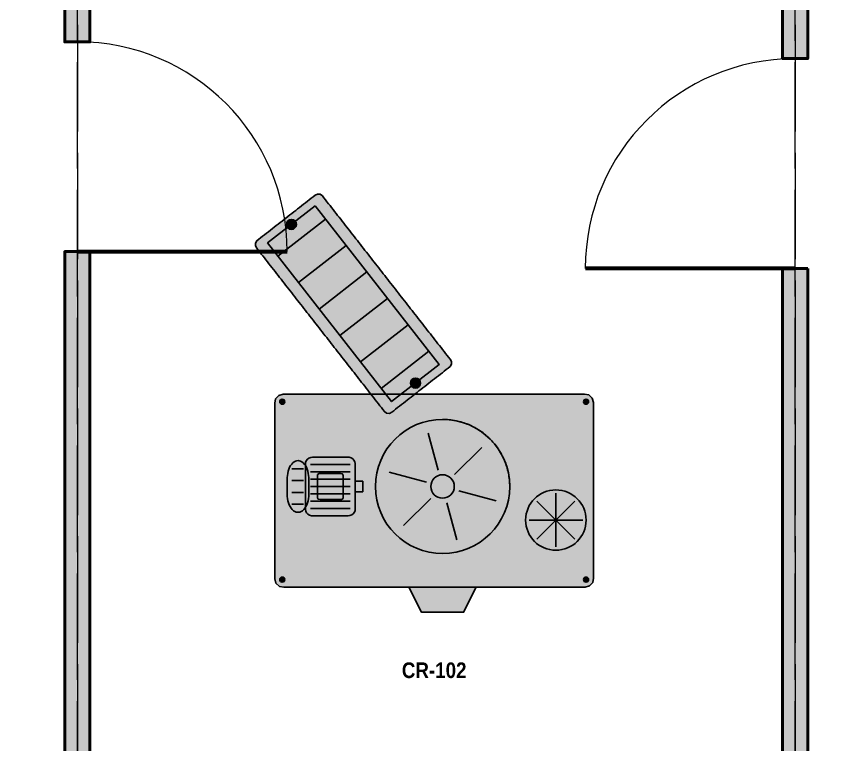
# Model space of a CAD drawing. Header units: metres. Extents: x 0 to 115, y 0 to 64.
# Drawn here: x 32.72 to 42.45, y 42.72 to 51.4 of the extents above; entities that cross this region are included whole.
import ezdxf

# ---------------------------------------------------------------- set-up
doc = ezdxf.new("R2010")
doc.units = ezdxf.units.M
doc.linetypes.add('DASHED', pattern=[1.524, 1.27, -0.254])
doc.layers.add('A-AREA', color=8, linetype='DASHED', lineweight=13, plot=False)
for name, color, linetype, lineweight in [('A-MURO', 7, 'Continuous', 50), ('A-PUERTA', 41, 'Continuous', 25), ('G-ETIQUETA', 4, 'Continuous', 18), ('M-EQUIPO', 7, 'Continuous', 25), ('M-EQUIPO-RELLENO', 8, 'Continuous', 0)]:
    doc.layers.add(name, color=color, linetype=linetype, lineweight=lineweight)
doc.layers.add('A-MURO-RELLENO', color=8, linetype='Continuous', lineweight=0, true_color=0x8d949b)
doc.styles.add('PLANO', font='arial.ttf')
doc.styles.add('PLANO_N', font='arialbd.ttf')

# ---------------------------------------------------------------- blocks, each defined once
blk = doc.blocks.new('EQ_CR-102')
at = {"layer": 'M-EQUIPO-RELLENO', "true_color": 0xb3bcc4}
h = blk.add_hatch(color=7, dxfattribs=at)
h.dxf.hatch_style = 1
h.paths.add_polyline_path([(-1.231, 2.4638), (-1.2129, 2.4406), (-1.1948, 2.4174), (-1.1767, 2.3942), (-1.1585, 2.3711), (-1.1404, 2.3479), (-1.1223, 2.3247), (-1.1042, 2.3015), (-1.0861, 2.2783), (-1.068, 2.2552), (-1.0499, 2.232), (-1.0318, 2.2088), (-1.0137, 2.1856), (-0.9956, 2.1624), (-0.9775, 2.1393), (-0.9593, 2.1161), (-0.9412, 2.0929), (-0.9231, 2.0697), (-0.905, 2.0465), (-0.8869, 2.0234), (-0.8688, 2.0002), (-0.8507, 1.977), (-0.8326, 1.9538), (-0.8145, 1.9307), (-0.7964, 1.9075), (-0.7783, 1.8843), (-0.7601, 1.8611), (-0.742, 1.8379), (-0.7239, 1.8148), (-0.7058, 1.7916), (-0.6877, 1.7684), (-0.6696, 1.7452), (-0.6515, 1.722), (-0.6334, 1.6989), (-0.6153, 1.6757), (-0.5972, 1.6525), (-0.579, 1.6293), (-0.5609, 1.6062), (-0.5428, 1.583), (-0.5247, 1.5598), (-0.5066, 1.5366), (-0.4885, 1.5134), (-0.4704, 1.4903), (-0.4523, 1.4671), (-0.4342, 1.4439), (-0.4161, 1.4207), (-0.398, 1.3975), (-0.3798, 1.3744), (-0.3617, 1.3512), (-0.3436, 1.328), (-0.3255, 1.3048), (-0.3074, 1.2817), (-0.2893, 1.2585), (-0.2712, 1.2353), (-0.2531, 1.2121), (-0.235, 1.1889), (-0.2169, 1.1658), (-0.1988, 1.1426), (-0.1806, 1.1194), (-0.1625, 1.0962), (-0.1444, 1.073), (-0.1263, 1.0499), (-0.1082, 1.0267), (-0.0901, 1.0035), (-0.072, 0.9803), (-0.0539, 0.9571), (-0.0358, 0.934), (-0.0177, 0.9108), (0.0004, 0.8876), (0.0186, 0.8644), (0.0367, 0.8413), (0.0548, 0.8181), (0.0729, 0.7949), (0.091, 0.7717), (0.1091, 0.7485), (0.1272, 0.7254), (0.1453, 0.7022), (0.1634, 0.679), (0.1815, 0.6558), (0.1996, 0.6326), (0.2178, 0.6095), (0.2359, 0.5863), (0.254, 0.5631), (0.2721, 0.5399), (0.2902, 0.5168), (0.3058, 0.4906), (0.3065, 0.457), (0.29, 0.4292), (0.2669, 0.4107), (0.2437, 0.3926), (0.2206, 0.3745), (0.1974, 0.3564), (0.1742, 0.3383), (0.151, 0.3202), (0.1279, 0.3021), (0.1047, 0.284), (0.0815, 0.2659), (0.0583, 0.2478), (0.0351, 0.2297), (0.012, 0.2115), (-0.0112, 0.1934), (-0.0344, 0.1753), (-0.0576, 0.1572), (-0.0808, 0.1391), (-0.1039, 0.121), (-0.1271, 0.1029), (-0.1503, 0.0848), (-0.1735, 0.0667), (-0.1967, 0.0486), (-0.2198, 0.0305), (-0.243, 0.0123), (-0.2662, -0.0058), (-0.2894, -0.0239), (-0.3125, -0.042), (-0.3357, -0.0601), (-0.3589, -0.0782), (-0.3821, -0.0963), (-0.4053, -0.1144), (-0.4332, -0.1281), (-0.4668, -0.1251), (-0.4922, -0.1062), (-0.5103, -0.083), (-0.5284, -0.0598), (-0.5465, -0.0366), (-0.5646, -0.0134), (-0.5827, 0.0097), (-0.6008, 0.0329), (-0.6189, 0.0561), (-0.637, 0.0793), (-0.6551, 0.1024), (-0.6732, 0.1256), (-0.6914, 0.1488), (-0.7095, 0.172), (-0.7276, 0.1952), (-0.7457, 0.2183), (-0.7638, 0.2415), (-0.7819, 0.2647), (-0.8, 0.2879), (-0.8181, 0.3111), (-0.8362, 0.3342), (-0.8543, 0.3574), (-0.8724, 0.3806), (-0.8906, 0.4038), (-0.9087, 0.4269), (-0.9268, 0.4501), (-0.9449, 0.4733), (-0.963, 0.4965), (-0.9811, 0.5197), (-0.9992, 0.5428), (-1.0173, 0.566), (-1.0354, 0.5892), (-1.0535, 0.6124), (-1.0716, 0.6356), (-1.0898, 0.6587), (-1.1079, 0.6819), (-1.126, 0.7051), (-1.1441, 0.7283), (-1.1622, 0.7514), (-1.1803, 0.7746), (-1.1984, 0.7978), (-1.2165, 0.821), (-1.2346, 0.8442), (-1.2527, 0.8673), (-1.2708, 0.8905), (-1.289, 0.9137), (-1.3071, 0.9369), (-1.3252, 0.9601), (-1.3433, 0.9832), (-1.3614, 1.0064), (-1.3795, 1.0296), (-1.3976, 1.0528), (-1.4157, 1.076), (-1.4338, 1.0991), (-1.4519, 1.1223), (-1.47, 1.1455), (-1.4882, 1.1687), (-1.5063, 1.1918), (-1.5244, 1.215), (-1.5425, 1.2382), (-1.5606, 1.2614), (-1.5787, 1.2846), (-1.5968, 1.3077), (-1.6149, 1.3309), (-1.633, 1.3541), (-1.6511, 1.3773), (-1.6692, 1.4005), (-1.6874, 1.4236), (-1.7055, 1.4468), (-1.7236, 1.47), (-1.7417, 1.4932), (-1.7598, 1.5163), (-1.7779, 1.5395), (-1.796, 1.5627), (-1.8141, 1.5859), (-1.8322, 1.6091), (-1.8503, 1.6322), (-1.8685, 1.6554), (-1.8866, 1.6786), (-1.9047, 1.7018), (-1.9228, 1.725), (-1.9409, 1.7481), (-1.959, 1.7713), (-1.9771, 1.7945), (-1.9952, 1.8177), (-2.0133, 1.8408), (-2.0289, 1.867), (-2.0297, 1.9006), (-2.0131, 1.9284), (-1.9901, 1.9469), (-1.9669, 1.965), (-1.9437, 1.9831), (-1.9205, 2.0012), (-1.8973, 2.0193), (-1.8742, 2.0374), (-1.851, 2.0555), (-1.8278, 2.0736), (-1.8046, 2.0917), (-1.7814, 2.1098), (-1.7583, 2.1279), (-1.7351, 2.1461), (-1.7119, 2.1642), (-1.6887, 2.1823), (-1.6656, 2.2004), (-1.6424, 2.2185), (-1.6192, 2.2366), (-1.596, 2.2547), (-1.5728, 2.2728), (-1.5497, 2.2909), (-1.5265, 2.309), (-1.5033, 2.3271), (-1.4801, 2.3453), (-1.4569, 2.3634), (-1.4338, 2.3815), (-1.4106, 2.3996), (-1.3874, 2.4177), (-1.3642, 2.4358), (-1.3411, 2.4539), (-1.3179, 2.472), (-1.2899, 2.4857), (-1.2563, 2.4827)])
at = {"layer": 'M-EQUIPO-RELLENO', "true_color": 0x3d4348}
h = blk.add_hatch(color=7, dxfattribs=at)
h.dxf.hatch_style = 1
h.paths.add_polyline_path([(-1.3167, 2.3461), (0.1609, 0.4548), (-0.4065, 0.0116), (-1.884, 1.9028)])
at = {"layer": 'M-EQUIPO-RELLENO', "true_color": 0xccd3d9}
h = blk.add_hatch(color=7, dxfattribs=at)
h.dxf.hatch_style = 1
edge = h.paths.add_edge_path()
edge.add_arc((-1.6004, 2.1244), 0.06, 0, 360)
h = blk.add_hatch(color=7, dxfattribs=at)
h.dxf.hatch_style = 1
edge = h.paths.add_edge_path()
edge.add_arc((-0.1228, 0.2332), 0.06, 0, 360)
at = {"layer": 'M-EQUIPO-RELLENO', "true_color": 0x7f9c86}
h = blk.add_hatch(color=7, dxfattribs=at)
h.dxf.hatch_style = 1
h.paths.add_polyline_path([(-1.7, 0.1), (-1.6501, 0.1), (-1.6003, 0.1), (-1.5504, 0.1), (-1.5006, 0.1), (-1.4507, 0.1), (-1.4009, 0.1), (-1.351, 0.1), (-1.3011, 0.1), (-1.2513, 0.1), (-1.2014, 0.1), (-1.1516, 0.1), (-1.1017, 0.1), (-1.0519, 0.1), (-1.002, 0.1), (-0.9521, 0.1), (-0.9023, 0.1), (-0.8524, 0.1), (-0.8026, 0.1), (-0.7527, 0.1), (-0.7029, 0.1), (-0.653, 0.1), (-0.6031, 0.1), (-0.5533, 0.1), (-0.5034, 0.1), (-0.4536, 0.1), (-0.4037, 0.1), (-0.3539, 0.1), (-0.304, 0.1), (-0.2541, 0.1), (-0.2043, 0.1), (-0.1544, 0.1), (-0.1046, 0.1), (-0.0547, 0.1), (-0.0049, 0.1), (0.045, 0.1), (0.0949, 0.1), (0.1447, 0.1), (0.1946, 0.1), (0.2444, 0.1), (0.2943, 0.1), (0.3441, 0.1), (0.394, 0.1), (0.4439, 0.1), (0.4937, 0.1), (0.5436, 0.1), (0.5934, 0.1), (0.6433, 0.1), (0.6931, 0.1), (0.743, 0.1), (0.7929, 0.1), (0.8427, 0.1), (0.8926, 0.1), (0.9424, 0.1), (0.9923, 0.1), (1.0421, 0.1), (1.092, 0.1), (1.1419, 0.1), (1.1917, 0.1), (1.2416, 0.1), (1.2914, 0.1), (1.3413, 0.1), (1.3911, 0.1), (1.441, 0.1), (1.4908, 0.1), (1.5407, 0.1), (1.5906, 0.1), (1.6404, 0.1), (1.6903, 0.1), (1.7401, 0.1), (1.79, 0.1), (1.8398, 0.1), (1.8897, 0.1), (1.9412, 0.0911), (1.9843, 0.0537), (2, 0.0022), (2, -0.0477), (2, -0.0976), (2, -0.1474), (2, -0.1973), (2, -0.2471), (2, -0.297), (2, -0.3469), (2, -0.3967), (2, -0.4466), (2, -0.4964), (2, -0.5463), (2, -0.5961), (2, -0.646), (2, -0.6959), (2, -0.7457), (2, -0.7956), (2, -0.8454), (2, -0.8953), (2, -0.9451), (2, -0.995), (2, -1.0449), (2, -1.0947), (2, -1.1446), (2, -1.1944), (2, -1.2443), (2, -1.2941), (2, -1.344), (2, -1.3939), (2, -1.4437), (2, -1.4936), (2, -1.5434), (2, -1.5933), (2, -1.6431), (2, -1.693), (2, -1.7429), (2, -1.7927), (2, -1.8426), (2, -1.8924), (2, -1.9423), (2, -1.9921), (2, -2.042), (2, -2.0919), (1.9901, -2.1434), (1.9516, -2.1857), (1.9, -2.2), (1.8501, -2.2), (1.8003, -2.2), (1.7504, -2.2), (1.7006, -2.2), (1.6507, -2.2), (1.6009, -2.2), (1.551, -2.2), (1.5011, -2.2), (1.4513, -2.2), (1.4014, -2.2), (1.3516, -2.2), (1.3017, -2.2), (1.2519, -2.2), (1.202, -2.2), (1.1521, -2.2), (1.1023, -2.2), (1.0524, -2.2), (1.0026, -2.2), (0.9527, -2.2), (0.9029, -2.2), (0.853, -2.2), (0.8031, -2.2), (0.7533, -2.2), (0.7034, -2.2), (0.6536, -2.2), (0.6037, -2.2), (0.5539, -2.2), (0.504, -2.2), (0.4541, -2.2), (0.4043, -2.2), (0.3544, -2.2), (0.3046, -2.2), (0.2547, -2.2), (0.2049, -2.2), (0.155, -2.2), (0.1051, -2.2), (0.0553, -2.2), (0.0054, -2.2), (-0.0444, -2.2), (-0.0943, -2.2), (-0.1441, -2.2), (-0.194, -2.2), (-0.2439, -2.2), (-0.2937, -2.2), (-0.3436, -2.2), (-0.3934, -2.2), (-0.4433, -2.2), (-0.4931, -2.2), (-0.543, -2.2), (-0.5929, -2.2), (-0.6427, -2.2), (-0.6926, -2.2), (-0.7424, -2.2), (-0.7923, -2.2), (-0.8421, -2.2), (-0.892, -2.2), (-0.9419, -2.2), (-0.9917, -2.2), (-1.0416, -2.2), (-1.0914, -2.2), (-1.1413, -2.2), (-1.1911, -2.2), (-1.241, -2.2), (-1.2908, -2.2), (-1.3407, -2.2), (-1.3906, -2.2), (-1.4404, -2.2), (-1.4903, -2.2), (-1.5401, -2.2), (-1.59, -2.2), (-1.6398, -2.2), (-1.6897, -2.2), (-1.7412, -2.1911), (-1.7843, -2.1537), (-1.8, -2.1022), (-1.8, -2.0523), (-1.8, -2.0024), (-1.8, -1.9526), (-1.8, -1.9027), (-1.8, -1.8529), (-1.8, -1.803), (-1.8, -1.7531), (-1.8, -1.7033), (-1.8, -1.6534), (-1.8, -1.6036), (-1.8, -1.5537), (-1.8, -1.5039), (-1.8, -1.454), (-1.8, -1.4041), (-1.8, -1.3543), (-1.8, -1.3044), (-1.8, -1.2546), (-1.8, -1.2047), (-1.8, -1.1549), (-1.8, -1.105), (-1.8, -1.0551), (-1.8, -1.0053), (-1.8, -0.9554), (-1.8, -0.9056), (-1.8, -0.8557), (-1.8, -0.8059), (-1.8, -0.756), (-1.8, -0.7061), (-1.8, -0.6563), (-1.8, -0.6064), (-1.8, -0.5566), (-1.8, -0.5067), (-1.8, -0.4569), (-1.8, -0.407), (-1.8, -0.3571), (-1.8, -0.3073), (-1.8, -0.2574), (-1.8, -0.2076), (-1.8, -0.1577), (-1.8, -0.1079), (-1.8, -0.058), (-1.8, -0.0081), (-1.7901, 0.0434), (-1.7516, 0.0857)])
at = {"layer": 'M-EQUIPO-RELLENO', "true_color": 0xffffff}
h = blk.add_hatch(color=7, dxfattribs=at)
h.dxf.hatch_style = 1
edge = h.paths.add_edge_path()
edge.add_arc((-1.71, 0.01), 0.03, 0, 360)
at = {"layer": 'M-EQUIPO-RELLENO', "true_color": 0x4b5563}
h = blk.add_hatch(color=7, dxfattribs=at)
h.dxf.hatch_style = 1
edge = h.paths.add_edge_path()
edge.add_arc((-1.71, 0.01), 0.0135, 0, 360)
at = {"layer": 'M-EQUIPO-RELLENO', "true_color": 0xffffff}
h = blk.add_hatch(color=7, dxfattribs=at)
h.dxf.hatch_style = 1
edge = h.paths.add_edge_path()
edge.add_arc((1.91, 0.01), 0.03, 0, 360)
at = {"layer": 'M-EQUIPO-RELLENO', "true_color": 0x4b5563}
h = blk.add_hatch(color=7, dxfattribs=at)
h.dxf.hatch_style = 1
edge = h.paths.add_edge_path()
edge.add_arc((1.91, 0.01), 0.0135, 0, 360)
at = {"layer": 'M-EQUIPO-RELLENO', "true_color": 0xe7ebef}
h = blk.add_hatch(color=7, dxfattribs=at)
h.dxf.hatch_style = 1
edge = h.paths.add_edge_path()
edge.add_arc((0.2, -1), 0.8, 0, 360)
at = {"layer": 'M-EQUIPO-RELLENO', "true_color": 0x7d9bb6}
h = blk.add_hatch(color=7, dxfattribs=at)
h.dxf.hatch_style = 1
h.paths.add_polyline_path([(-1.35, -0.65), (-1.3301, -0.65), (-1.3101, -0.65), (-1.2902, -0.65), (-1.2703, -0.65), (-1.2504, -0.65), (-1.2304, -0.65), (-1.2105, -0.65), (-1.1906, -0.65), (-1.1707, -0.65), (-1.1507, -0.65), (-1.1308, -0.65), (-1.1109, -0.65), (-1.091, -0.65), (-1.071, -0.65), (-1.0511, -0.65), (-1.0312, -0.65), (-1.0113, -0.65), (-0.9913, -0.65), (-0.9714, -0.65), (-0.9515, -0.65), (-0.9315, -0.65), (-0.9113, -0.651), (-0.8904, -0.657), (-0.8708, -0.669), (-0.855, -0.686), (-0.8447, -0.7062), (-0.8403, -0.7271), (-0.84, -0.7471), (-0.84, -0.7671), (-0.84, -0.787), (-0.84, -0.8069), (-0.84, -0.8269), (-0.84, -0.8468), (-0.84, -0.8667), (-0.84, -0.8866), (-0.84, -0.9066), (-0.84, -0.9265), (-0.84, -0.9464), (-0.84, -0.9663), (-0.84, -0.9863), (-0.84, -1.0062), (-0.84, -1.0261), (-0.84, -1.046), (-0.84, -1.066), (-0.84, -1.0859), (-0.84, -1.1058), (-0.84, -1.1257), (-0.84, -1.1457), (-0.84, -1.1656), (-0.84, -1.1855), (-0.84, -1.2055), (-0.84, -1.2254), (-0.84, -1.2453), (-0.84, -1.2652), (-0.8424, -1.2858), (-0.8504, -1.3066), (-0.8643, -1.3251), (-0.8827, -1.3391), (-0.9034, -1.3474), (-0.924, -1.35), (-0.9439, -1.35), (-0.9639, -1.35), (-0.9838, -1.35), (-1.0037, -1.35), (-1.0236, -1.35), (-1.0436, -1.35), (-1.0635, -1.35), (-1.0834, -1.35), (-1.1033, -1.35), (-1.1233, -1.35), (-1.1432, -1.35), (-1.1631, -1.35), (-1.183, -1.35), (-1.203, -1.35), (-1.2229, -1.35), (-1.2428, -1.35), (-1.2627, -1.35), (-1.2827, -1.35), (-1.3026, -1.35), (-1.3225, -1.35), (-1.3425, -1.35), (-1.3627, -1.349), (-1.3836, -1.343), (-1.4032, -1.331), (-1.419, -1.314), (-1.4293, -1.2938), (-1.4337, -1.2729), (-1.434, -1.2529), (-1.434, -1.2329), (-1.434, -1.213), (-1.434, -1.1931), (-1.434, -1.1731), (-1.434, -1.1532), (-1.434, -1.1333), (-1.434, -1.1134), (-1.434, -1.0934), (-1.434, -1.0735), (-1.434, -1.0536), (-1.434, -1.0337), (-1.434, -1.0137), (-1.434, -0.9938), (-1.434, -0.9739), (-1.434, -0.954), (-1.434, -0.934), (-1.434, -0.9141), (-1.434, -0.8942), (-1.434, -0.8743), (-1.434, -0.8543), (-1.434, -0.8344), (-1.434, -0.8145), (-1.434, -0.7945), (-1.434, -0.7746), (-1.434, -0.7547), (-1.434, -0.7348), (-1.4316, -0.7142), (-1.4236, -0.6934), (-1.4097, -0.6749), (-1.3913, -0.6609), (-1.3706, -0.6526)])
at = {"layer": 'M-EQUIPO-RELLENO', "true_color": 0x46617b}
h = blk.add_hatch(color=7, dxfattribs=at)
h.dxf.hatch_style = 1
h.paths.add_polyline_path([(-1.522, -0.692), (-1.507, -0.6934), (-1.4916, -0.698), (-1.4762, -0.7059), (-1.4611, -0.7173), (-1.4467, -0.7322), (-1.4335, -0.7502), (-1.422, -0.771), (-1.4122, -0.7939), (-1.4046, -0.8184), (-1.399, -0.8437), (-1.3956, -0.869), (-1.3941, -0.8939), (-1.394, -0.9153), (-1.394, -0.9352), (-1.394, -0.9551), (-1.394, -0.9751), (-1.394, -0.995), (-1.394, -1.015), (-1.394, -1.0349), (-1.394, -1.0548), (-1.394, -1.0748), (-1.394, -1.0947), (-1.3946, -1.1185), (-1.3971, -1.1436), (-1.4015, -1.169), (-1.4081, -1.194), (-1.4169, -1.2178), (-1.4275, -1.2397), (-1.44, -1.2592), (-1.4538, -1.2757), (-1.4685, -1.2888), (-1.4839, -1.2985), (-1.4994, -1.3047), (-1.5146, -1.3076), (-1.5294, -1.3076), (-1.5446, -1.3047), (-1.5601, -1.2985), (-1.5755, -1.2888), (-1.5902, -1.2757), (-1.604, -1.2592), (-1.6165, -1.2397), (-1.6271, -1.2178), (-1.6359, -1.194), (-1.6425, -1.169), (-1.6469, -1.1436), (-1.6494, -1.1185), (-1.65, -1.0947), (-1.65, -1.0748), (-1.65, -1.0548), (-1.65, -1.0349), (-1.65, -1.015), (-1.65, -0.995), (-1.65, -0.9751), (-1.65, -0.9551), (-1.65, -0.9352), (-1.65, -0.9153), (-1.6499, -0.8939), (-1.6484, -0.869), (-1.645, -0.8437), (-1.6394, -0.8184), (-1.6318, -0.7939), (-1.622, -0.771), (-1.6105, -0.7502), (-1.5973, -0.7322), (-1.5829, -0.7173), (-1.5678, -0.7059), (-1.5524, -0.698), (-1.537, -0.6934)])
at = {"layer": 'M-EQUIPO-RELLENO', "true_color": 0x5b7894}
h = blk.add_hatch(color=7, dxfattribs=at)
h.dxf.hatch_style = 1
h.paths.add_polyline_path([(-1.271, -0.846), (-1.2512, -0.846), (-1.2315, -0.846), (-1.2117, -0.846), (-1.192, -0.846), (-1.1722, -0.846), (-1.1525, -0.846), (-1.1327, -0.846), (-1.113, -0.846), (-1.0932, -0.846), (-1.0735, -0.846), (-1.0537, -0.846), (-1.034, -0.846), (-1.0142, -0.846), (-0.9941, -0.8481), (-0.983, -0.866), (-0.983, -0.8858), (-0.983, -0.9055), (-0.983, -0.9253), (-0.983, -0.945), (-0.983, -0.9648), (-0.983, -0.9845), (-0.983, -1.0043), (-0.983, -1.024), (-0.983, -1.0438), (-0.983, -1.0635), (-0.983, -1.0833), (-0.983, -1.103), (-0.983, -1.1228), (-0.9851, -1.1429), (-1.003, -1.154), (-1.0228, -1.154), (-1.0425, -1.154), (-1.0623, -1.154), (-1.082, -1.154), (-1.1018, -1.154), (-1.1215, -1.154), (-1.1413, -1.154), (-1.161, -1.154), (-1.1808, -1.154), (-1.2005, -1.154), (-1.2203, -1.154), (-1.24, -1.154), (-1.2598, -1.154), (-1.2799, -1.1519), (-1.291, -1.134), (-1.291, -1.1142), (-1.291, -1.0945), (-1.291, -1.0747), (-1.291, -1.055), (-1.291, -1.0352), (-1.291, -1.0155), (-1.291, -0.9957), (-1.291, -0.976), (-1.291, -0.9562), (-1.291, -0.9365), (-1.291, -0.9167), (-1.291, -0.897), (-1.291, -0.8772), (-1.2889, -0.8571)])
at = {"layer": 'M-EQUIPO-RELLENO', "true_color": 0x5d6873}
h = blk.add_hatch(color=7, dxfattribs=at)
h.dxf.hatch_style = 1
edge = h.paths.add_edge_path()
edge.add_arc((0.2, -1), 0.14, 0, 360)
at = {"layer": 'M-EQUIPO-RELLENO', "true_color": 0xb8c0c8}
h = blk.add_hatch(color=7, dxfattribs=at)
h.dxf.hatch_style = 1
h.paths.add_polyline_path([(-0.84, -0.937), (-0.75, -0.937), (-0.75, -1.063), (-0.84, -1.063)])
at = {"layer": 'M-EQUIPO-RELLENO', "true_color": 0xd6dce1}
h = blk.add_hatch(color=7, dxfattribs=at)
h.dxf.hatch_style = 1
edge = h.paths.add_edge_path()
edge.add_arc((1.55, -1.4), 0.36, 0, 360)
at = {"layer": 'M-EQUIPO-RELLENO', "true_color": 0xffffff}
h = blk.add_hatch(color=7, dxfattribs=at)
h.dxf.hatch_style = 1
edge = h.paths.add_edge_path()
edge.add_arc((-1.71, -2.11), 0.03, 0, 360)
at = {"layer": 'M-EQUIPO-RELLENO', "true_color": 0x4b5563}
h = blk.add_hatch(color=7, dxfattribs=at)
h.dxf.hatch_style = 1
edge = h.paths.add_edge_path()
edge.add_arc((-1.71, -2.11), 0.0135, 0, 360)
at = {"layer": 'M-EQUIPO-RELLENO', "true_color": 0xffffff}
h = blk.add_hatch(color=7, dxfattribs=at)
h.dxf.hatch_style = 1
edge = h.paths.add_edge_path()
edge.add_arc((1.91, -2.11), 0.03, 0, 360)
at = {"layer": 'M-EQUIPO-RELLENO', "true_color": 0x4b5563}
h = blk.add_hatch(color=7, dxfattribs=at)
h.dxf.hatch_style = 1
edge = h.paths.add_edge_path()
edge.add_arc((1.91, -2.11), 0.0135, 0, 360)
at = {"layer": 'M-EQUIPO-RELLENO', "true_color": 0xc8cfd5}
h = blk.add_hatch(color=7, dxfattribs=at)
h.dxf.hatch_style = 1
h.paths.add_polyline_path([(-0.2, -2.2), (0.6, -2.2), (0.45, -2.5), (-0.05, -2.5)])
at = {"layer": 'M-EQUIPO'}
for points in [[(-1.231, 2.4638), (-1.2129, 2.4406), (-1.1948, 2.4174), (-1.1767, 2.3942), (-1.1585, 2.3711), (-1.1404, 2.3479), (-1.1223, 2.3247), (-1.1042, 2.3015), (-1.0861, 2.2783), (-1.068, 2.2552), (-1.0499, 2.232), (-1.0318, 2.2088), (-1.0137, 2.1856), (-0.9956, 2.1624), (-0.9775, 2.1393), (-0.9593, 2.1161), (-0.9412, 2.0929), (-0.9231, 2.0697), (-0.905, 2.0465), (-0.8869, 2.0234), (-0.8688, 2.0002), (-0.8507, 1.977), (-0.8326, 1.9538), (-0.8145, 1.9307), (-0.7964, 1.9075), (-0.7783, 1.8843), (-0.7601, 1.8611), (-0.742, 1.8379), (-0.7239, 1.8148), (-0.7058, 1.7916), (-0.6877, 1.7684), (-0.6696, 1.7452), (-0.6515, 1.722), (-0.6334, 1.6989), (-0.6153, 1.6757), (-0.5972, 1.6525), (-0.579, 1.6293), (-0.5609, 1.6062), (-0.5428, 1.583), (-0.5247, 1.5598), (-0.5066, 1.5366), (-0.4885, 1.5134), (-0.4704, 1.4903), (-0.4523, 1.4671), (-0.4342, 1.4439), (-0.4161, 1.4207), (-0.398, 1.3975), (-0.3798, 1.3744), (-0.3617, 1.3512), (-0.3436, 1.328), (-0.3255, 1.3048), (-0.3074, 1.2817), (-0.2893, 1.2585), (-0.2712, 1.2353), (-0.2531, 1.2121), (-0.235, 1.1889), (-0.2169, 1.1658), (-0.1988, 1.1426), (-0.1806, 1.1194), (-0.1625, 1.0962), (-0.1444, 1.073), (-0.1263, 1.0499), (-0.1082, 1.0267), (-0.0901, 1.0035), (-0.072, 0.9803), (-0.0539, 0.9571), (-0.0358, 0.934), (-0.0177, 0.9108), (0.0004, 0.8876), (0.0186, 0.8644), (0.0367, 0.8413), (0.0548, 0.8181), (0.0729, 0.7949), (0.091, 0.7717), (0.1091, 0.7485), (0.1272, 0.7254), (0.1453, 0.7022), (0.1634, 0.679), (0.1815, 0.6558), (0.1996, 0.6326), (0.2178, 0.6095), (0.2359, 0.5863), (0.254, 0.5631), (0.2721, 0.5399), (0.2902, 0.5168), (0.3058, 0.4906), (0.3065, 0.457), (0.29, 0.4292), (0.2669, 0.4107), (0.2437, 0.3926), (0.2206, 0.3745), (0.1974, 0.3564), (0.1742, 0.3383), (0.151, 0.3202), (0.1279, 0.3021), (0.1047, 0.284), (0.0815, 0.2659), (0.0583, 0.2478), (0.0351, 0.2297), (0.012, 0.2115), (-0.0112, 0.1934), (-0.0344, 0.1753), (-0.0576, 0.1572), (-0.0808, 0.1391), (-0.1039, 0.121), (-0.1271, 0.1029), (-0.1503, 0.0848), (-0.1735, 0.0667), (-0.1967, 0.0486), (-0.2198, 0.0305), (-0.243, 0.0123), (-0.2662, -0.0058), (-0.2894, -0.0239), (-0.3125, -0.042), (-0.3357, -0.0601), (-0.3589, -0.0782), (-0.3821, -0.0963), (-0.4053, -0.1144), (-0.4332, -0.1281), (-0.4668, -0.1251), (-0.4922, -0.1062), (-0.5103, -0.083), (-0.5284, -0.0598), (-0.5465, -0.0366), (-0.5646, -0.0134), (-0.5827, 0.0097), (-0.6008, 0.0329), (-0.6189, 0.0561), (-0.637, 0.0793), (-0.6551, 0.1024), (-0.6732, 0.1256), (-0.6914, 0.1488), (-0.7095, 0.172), (-0.7276, 0.1952), (-0.7457, 0.2183), (-0.7638, 0.2415), (-0.7819, 0.2647), (-0.8, 0.2879), (-0.8181, 0.3111), (-0.8362, 0.3342), (-0.8543, 0.3574), (-0.8724, 0.3806), (-0.8906, 0.4038), (-0.9087, 0.4269), (-0.9268, 0.4501), (-0.9449, 0.4733), (-0.963, 0.4965), (-0.9811, 0.5197), (-0.9992, 0.5428), (-1.0173, 0.566), (-1.0354, 0.5892), (-1.0535, 0.6124), (-1.0716, 0.6356), (-1.0898, 0.6587), (-1.1079, 0.6819), (-1.126, 0.7051), (-1.1441, 0.7283), (-1.1622, 0.7514), (-1.1803, 0.7746), (-1.1984, 0.7978), (-1.2165, 0.821), (-1.2346, 0.8442), (-1.2527, 0.8673), (-1.2708, 0.8905), (-1.289, 0.9137), (-1.3071, 0.9369), (-1.3252, 0.9601), (-1.3433, 0.9832), (-1.3614, 1.0064), (-1.3795, 1.0296), (-1.3976, 1.0528), (-1.4157, 1.076), (-1.4338, 1.0991), (-1.4519, 1.1223), (-1.47, 1.1455), (-1.4882, 1.1687), (-1.5063, 1.1918), (-1.5244, 1.215), (-1.5425, 1.2382), (-1.5606, 1.2614), (-1.5787, 1.2846), (-1.5968, 1.3077), (-1.6149, 1.3309), (-1.633, 1.3541), (-1.6511, 1.3773), (-1.6692, 1.4005), (-1.6874, 1.4236), (-1.7055, 1.4468), (-1.7236, 1.47), (-1.7417, 1.4932), (-1.7598, 1.5163), (-1.7779, 1.5395), (-1.796, 1.5627), (-1.8141, 1.5859), (-1.8322, 1.6091), (-1.8503, 1.6322), (-1.8685, 1.6554), (-1.8866, 1.6786), (-1.9047, 1.7018), (-1.9228, 1.725), (-1.9409, 1.7481), (-1.959, 1.7713), (-1.9771, 1.7945), (-1.9952, 1.8177), (-2.0133, 1.8408), (-2.0289, 1.867), (-2.0297, 1.9006), (-2.0131, 1.9284), (-1.9901, 1.9469), (-1.9669, 1.965), (-1.9437, 1.9831), (-1.9205, 2.0012), (-1.8973, 2.0193), (-1.8742, 2.0374), (-1.851, 2.0555), (-1.8278, 2.0736), (-1.8046, 2.0917), (-1.7814, 2.1098), (-1.7583, 2.1279), (-1.7351, 2.1461), (-1.7119, 2.1642), (-1.6887, 2.1823), (-1.6656, 2.2004), (-1.6424, 2.2185), (-1.6192, 2.2366), (-1.596, 2.2547), (-1.5728, 2.2728), (-1.5497, 2.2909), (-1.5265, 2.309), (-1.5033, 2.3271), (-1.4801, 2.3453), (-1.4569, 2.3634), (-1.4338, 2.3815), (-1.4106, 2.3996), (-1.3874, 2.4177), (-1.3642, 2.4358), (-1.3411, 2.4539), (-1.3179, 2.472), (-1.2899, 2.4857), (-1.2563, 2.4827)], [(-1.3167, 2.3461), (0.1609, 0.4548), (-0.4065, 0.0116), (-1.884, 1.9028)], [(-1.7, 0.1), (-1.6501, 0.1), (-1.6003, 0.1), (-1.5504, 0.1), (-1.5006, 0.1), (-1.4507, 0.1), (-1.4009, 0.1), (-1.351, 0.1), (-1.3011, 0.1), (-1.2513, 0.1), (-1.2014, 0.1), (-1.1516, 0.1), (-1.1017, 0.1), (-1.0519, 0.1), (-1.002, 0.1), (-0.9521, 0.1), (-0.9023, 0.1), (-0.8524, 0.1), (-0.8026, 0.1), (-0.7527, 0.1), (-0.7029, 0.1), (-0.653, 0.1), (-0.6031, 0.1), (-0.5533, 0.1), (-0.5034, 0.1), (-0.4536, 0.1), (-0.4037, 0.1), (-0.3539, 0.1), (-0.304, 0.1), (-0.2541, 0.1), (-0.2043, 0.1), (-0.1544, 0.1), (-0.1046, 0.1), (-0.0547, 0.1), (-0.0049, 0.1), (0.045, 0.1), (0.0949, 0.1), (0.1447, 0.1), (0.1946, 0.1), (0.2444, 0.1), (0.2943, 0.1), (0.3441, 0.1), (0.394, 0.1), (0.4439, 0.1), (0.4937, 0.1), (0.5436, 0.1), (0.5934, 0.1), (0.6433, 0.1), (0.6931, 0.1), (0.743, 0.1), (0.7929, 0.1), (0.8427, 0.1), (0.8926, 0.1), (0.9424, 0.1), (0.9923, 0.1), (1.0421, 0.1), (1.092, 0.1), (1.1419, 0.1), (1.1917, 0.1), (1.2416, 0.1), (1.2914, 0.1), (1.3413, 0.1), (1.3911, 0.1), (1.441, 0.1), (1.4908, 0.1), (1.5407, 0.1), (1.5906, 0.1), (1.6404, 0.1), (1.6903, 0.1), (1.7401, 0.1), (1.79, 0.1), (1.8398, 0.1), (1.8897, 0.1), (1.9412, 0.0911), (1.9843, 0.0537), (2, 0.0022), (2, -0.0477), (2, -0.0976), (2, -0.1474), (2, -0.1973), (2, -0.2471), (2, -0.297), (2, -0.3469), (2, -0.3967), (2, -0.4466), (2, -0.4964), (2, -0.5463), (2, -0.5961), (2, -0.646), (2, -0.6959), (2, -0.7457), (2, -0.7956), (2, -0.8454), (2, -0.8953), (2, -0.9451), (2, -0.995), (2, -1.0449), (2, -1.0947), (2, -1.1446), (2, -1.1944), (2, -1.2443), (2, -1.2941), (2, -1.344), (2, -1.3939), (2, -1.4437), (2, -1.4936), (2, -1.5434), (2, -1.5933), (2, -1.6431), (2, -1.693), (2, -1.7429), (2, -1.7927), (2, -1.8426), (2, -1.8924), (2, -1.9423), (2, -1.9921), (2, -2.042), (2, -2.0919), (1.9901, -2.1434), (1.9516, -2.1857), (1.9, -2.2), (1.8501, -2.2), (1.8003, -2.2), (1.7504, -2.2), (1.7006, -2.2), (1.6507, -2.2), (1.6009, -2.2), (1.551, -2.2), (1.5011, -2.2), (1.4513, -2.2), (1.4014, -2.2), (1.3516, -2.2), (1.3017, -2.2), (1.2519, -2.2), (1.202, -2.2), (1.1521, -2.2), (1.1023, -2.2), (1.0524, -2.2), (1.0026, -2.2), (0.9527, -2.2), (0.9029, -2.2), (0.853, -2.2), (0.8031, -2.2), (0.7533, -2.2), (0.7034, -2.2), (0.6536, -2.2), (0.6037, -2.2), (0.5539, -2.2), (0.504, -2.2), (0.4541, -2.2), (0.4043, -2.2), (0.3544, -2.2), (0.3046, -2.2), (0.2547, -2.2), (0.2049, -2.2), (0.155, -2.2), (0.1051, -2.2), (0.0553, -2.2), (0.0054, -2.2), (-0.0444, -2.2), (-0.0943, -2.2), (-0.1441, -2.2), (-0.194, -2.2), (-0.2439, -2.2), (-0.2937, -2.2), (-0.3436, -2.2), (-0.3934, -2.2), (-0.4433, -2.2), (-0.4931, -2.2), (-0.543, -2.2), (-0.5929, -2.2), (-0.6427, -2.2), (-0.6926, -2.2), (-0.7424, -2.2), (-0.7923, -2.2), (-0.8421, -2.2), (-0.892, -2.2), (-0.9419, -2.2), (-0.9917, -2.2), (-1.0416, -2.2), (-1.0914, -2.2), (-1.1413, -2.2), (-1.1911, -2.2), (-1.241, -2.2), (-1.2908, -2.2), (-1.3407, -2.2), (-1.3906, -2.2), (-1.4404, -2.2), (-1.4903, -2.2), (-1.5401, -2.2), (-1.59, -2.2), (-1.6398, -2.2), (-1.6897, -2.2), (-1.7412, -2.1911), (-1.7843, -2.1537), (-1.8, -2.1022), (-1.8, -2.0523), (-1.8, -2.0024), (-1.8, -1.9526), (-1.8, -1.9027), (-1.8, -1.8529), (-1.8, -1.803), (-1.8, -1.7531), (-1.8, -1.7033), (-1.8, -1.6534), (-1.8, -1.6036), (-1.8, -1.5537), (-1.8, -1.5039), (-1.8, -1.454), (-1.8, -1.4041), (-1.8, -1.3543), (-1.8, -1.3044), (-1.8, -1.2546), (-1.8, -1.2047), (-1.8, -1.1549), (-1.8, -1.105), (-1.8, -1.0551), (-1.8, -1.0053), (-1.8, -0.9554), (-1.8, -0.9056), (-1.8, -0.8557), (-1.8, -0.8059), (-1.8, -0.756), (-1.8, -0.7061), (-1.8, -0.6563), (-1.8, -0.6064), (-1.8, -0.5566), (-1.8, -0.5067), (-1.8, -0.4569), (-1.8, -0.407), (-1.8, -0.3571), (-1.8, -0.3073), (-1.8, -0.2574), (-1.8, -0.2076), (-1.8, -0.1577), (-1.8, -0.1079), (-1.8, -0.058), (-1.8, -0.0081), (-1.7901, 0.0434), (-1.7516, 0.0857)], [(-1.35, -0.65), (-1.3301, -0.65), (-1.3101, -0.65), (-1.2902, -0.65), (-1.2703, -0.65), (-1.2504, -0.65), (-1.2304, -0.65), (-1.2105, -0.65), (-1.1906, -0.65), (-1.1707, -0.65), (-1.1507, -0.65), (-1.1308, -0.65), (-1.1109, -0.65), (-1.091, -0.65), (-1.071, -0.65), (-1.0511, -0.65), (-1.0312, -0.65), (-1.0113, -0.65), (-0.9913, -0.65), (-0.9714, -0.65), (-0.9515, -0.65), (-0.9315, -0.65), (-0.9113, -0.651), (-0.8904, -0.657), (-0.8708, -0.669), (-0.855, -0.686), (-0.8447, -0.7062), (-0.8403, -0.7271), (-0.84, -0.7471), (-0.84, -0.7671), (-0.84, -0.787), (-0.84, -0.8069), (-0.84, -0.8269), (-0.84, -0.8468), (-0.84, -0.8667), (-0.84, -0.8866), (-0.84, -0.9066), (-0.84, -0.9265), (-0.84, -0.9464), (-0.84, -0.9663), (-0.84, -0.9863), (-0.84, -1.0062), (-0.84, -1.0261), (-0.84, -1.046), (-0.84, -1.066), (-0.84, -1.0859), (-0.84, -1.1058), (-0.84, -1.1257), (-0.84, -1.1457), (-0.84, -1.1656), (-0.84, -1.1855), (-0.84, -1.2055), (-0.84, -1.2254), (-0.84, -1.2453), (-0.84, -1.2652), (-0.8424, -1.2858), (-0.8504, -1.3066), (-0.8643, -1.3251), (-0.8827, -1.3391), (-0.9034, -1.3474), (-0.924, -1.35), (-0.9439, -1.35), (-0.9639, -1.35), (-0.9838, -1.35), (-1.0037, -1.35), (-1.0236, -1.35), (-1.0436, -1.35), (-1.0635, -1.35), (-1.0834, -1.35), (-1.1033, -1.35), (-1.1233, -1.35), (-1.1432, -1.35), (-1.1631, -1.35), (-1.183, -1.35), (-1.203, -1.35), (-1.2229, -1.35), (-1.2428, -1.35), (-1.2627, -1.35), (-1.2827, -1.35), (-1.3026, -1.35), (-1.3225, -1.35), (-1.3425, -1.35), (-1.3627, -1.349), (-1.3836, -1.343), (-1.4032, -1.331), (-1.419, -1.314), (-1.4293, -1.2938), (-1.4337, -1.2729), (-1.434, -1.2529), (-1.434, -1.2329), (-1.434, -1.213), (-1.434, -1.1931), (-1.434, -1.1731), (-1.434, -1.1532), (-1.434, -1.1333), (-1.434, -1.1134), (-1.434, -1.0934), (-1.434, -1.0735), (-1.434, -1.0536), (-1.434, -1.0337), (-1.434, -1.0137), (-1.434, -0.9938), (-1.434, -0.9739), (-1.434, -0.954), (-1.434, -0.934), (-1.434, -0.9141), (-1.434, -0.8942), (-1.434, -0.8743), (-1.434, -0.8543), (-1.434, -0.8344), (-1.434, -0.8145), (-1.434, -0.7945), (-1.434, -0.7746), (-1.434, -0.7547), (-1.434, -0.7348), (-1.4316, -0.7142), (-1.4236, -0.6934), (-1.4097, -0.6749), (-1.3913, -0.6609), (-1.3706, -0.6526)], [(-1.522, -0.692), (-1.507, -0.6934), (-1.4916, -0.698), (-1.4762, -0.7059), (-1.4611, -0.7173), (-1.4467, -0.7322), (-1.4335, -0.7502), (-1.422, -0.771), (-1.4122, -0.7939), (-1.4046, -0.8184), (-1.399, -0.8437), (-1.3956, -0.869), (-1.3941, -0.8939), (-1.394, -0.9153), (-1.394, -0.9352), (-1.394, -0.9551), (-1.394, -0.9751), (-1.394, -0.995), (-1.394, -1.015), (-1.394, -1.0349), (-1.394, -1.0548), (-1.394, -1.0748), (-1.394, -1.0947), (-1.3946, -1.1185), (-1.3971, -1.1436), (-1.4015, -1.169), (-1.4081, -1.194), (-1.4169, -1.2178), (-1.4275, -1.2397), (-1.44, -1.2592), (-1.4538, -1.2757), (-1.4685, -1.2888), (-1.4839, -1.2985), (-1.4994, -1.3047), (-1.5146, -1.3076), (-1.5294, -1.3076), (-1.5446, -1.3047), (-1.5601, -1.2985), (-1.5755, -1.2888), (-1.5902, -1.2757), (-1.604, -1.2592), (-1.6165, -1.2397), (-1.6271, -1.2178), (-1.6359, -1.194), (-1.6425, -1.169), (-1.6469, -1.1436), (-1.6494, -1.1185), (-1.65, -1.0947), (-1.65, -1.0748), (-1.65, -1.0548), (-1.65, -1.0349), (-1.65, -1.015), (-1.65, -0.995), (-1.65, -0.9751), (-1.65, -0.9551), (-1.65, -0.9352), (-1.65, -0.9153), (-1.6499, -0.8939), (-1.6484, -0.869), (-1.645, -0.8437), (-1.6394, -0.8184), (-1.6318, -0.7939), (-1.622, -0.771), (-1.6105, -0.7502), (-1.5973, -0.7322), (-1.5829, -0.7173), (-1.5678, -0.7059), (-1.5524, -0.698), (-1.537, -0.6934)], [(-1.271, -0.846), (-1.2512, -0.846), (-1.2315, -0.846), (-1.2117, -0.846), (-1.192, -0.846), (-1.1722, -0.846), (-1.1525, -0.846), (-1.1327, -0.846), (-1.113, -0.846), (-1.0932, -0.846), (-1.0735, -0.846), (-1.0537, -0.846), (-1.034, -0.846), (-1.0142, -0.846), (-0.9941, -0.8481), (-0.983, -0.866), (-0.983, -0.8858), (-0.983, -0.9055), (-0.983, -0.9253), (-0.983, -0.945), (-0.983, -0.9648), (-0.983, -0.9845), (-0.983, -1.0043), (-0.983, -1.024), (-0.983, -1.0438), (-0.983, -1.0635), (-0.983, -1.0833), (-0.983, -1.103), (-0.983, -1.1228), (-0.9851, -1.1429), (-1.003, -1.154), (-1.0228, -1.154), (-1.0425, -1.154), (-1.0623, -1.154), (-1.082, -1.154), (-1.1018, -1.154), (-1.1215, -1.154), (-1.1413, -1.154), (-1.161, -1.154), (-1.1808, -1.154), (-1.2005, -1.154), (-1.2203, -1.154), (-1.24, -1.154), (-1.2598, -1.154), (-1.2799, -1.1519), (-1.291, -1.134), (-1.291, -1.1142), (-1.291, -1.0945), (-1.291, -1.0747), (-1.291, -1.055), (-1.291, -1.0352), (-1.291, -1.0155), (-1.291, -0.9957), (-1.291, -0.976), (-1.291, -0.9562), (-1.291, -0.9365), (-1.291, -0.9167), (-1.291, -0.897), (-1.291, -0.8772), (-1.2889, -0.8571)], [(-0.84, -0.937), (-0.75, -0.937), (-0.75, -1.063), (-0.84, -1.063)], [(-0.2, -2.2), (0.6, -2.2), (0.45, -2.5), (-0.05, -2.5)]]:
    blk.add_lwpolyline(points, close=True, dxfattribs=at)
at = {"layer": 'M-EQUIPO', "true_color": 0x9aa3ab}
for points in [[(-1.1935, 2.1884), (-1.7609, 1.7452)], [(-0.9473, 1.8732), (-1.5146, 1.43)], [(-0.701, 1.558), (-1.2684, 1.1148)], [(-0.4547, 1.2428), (-1.0221, 0.7996)], [(-0.2085, 0.9276), (-0.7759, 0.4844)], [(0.0378, 0.6124), (-0.5296, 0.1692)]]:
    blk.add_lwpolyline(points, dxfattribs=at)
at = {"layer": 'M-EQUIPO', "true_color": 0xd9a514}
blk.add_lwpolyline([(0.2, -0.2), (0.2199, -0.2002), (0.2399, -0.201), (0.2598, -0.2022), (0.2797, -0.2039), (0.2995, -0.2061), (0.3193, -0.2088), (0.339, -0.212), (0.3586, -0.2157), (0.3781, -0.2199), (0.3975, -0.2246), (0.4167, -0.2297), (0.4359, -0.2353), (0.4549, -0.2415), (0.4737, -0.248), (0.4923, -0.2551), (0.5108, -0.2626), (0.5291, -0.2706), (0.5472, -0.2791), (0.565, -0.2879), (0.5827, -0.2973), (0.6001, -0.3071), (0.6172, -0.3173), (0.6341, -0.3279), (0.6507, -0.3389), (0.667, -0.3504), (0.6831, -0.3623), (0.6988, -0.3745), (0.7142, -0.3871), (0.7293, -0.4002), (0.7441, -0.4136), (0.7586, -0.4273), (0.7727, -0.4414), (0.7864, -0.4559), (0.7998, -0.4707), (0.8129, -0.4858), (0.8255, -0.5012), (0.8377, -0.5169), (0.8496, -0.533), (0.8611, -0.5493), (0.8721, -0.5659), (0.8827, -0.5828), (0.8929, -0.5999), (0.9027, -0.6173), (0.9121, -0.635), (0.9209, -0.6528), (0.9294, -0.6709), (0.9374, -0.6892), (0.9449, -0.7077), (0.952, -0.7263), (0.9585, -0.7451), (0.9647, -0.7641), (0.9703, -0.7833), (0.9754, -0.8025), (0.9801, -0.8219), (0.9843, -0.8414), (0.988, -0.861), (0.9912, -0.8807), (0.9939, -0.9005), (0.9961, -0.9203), (0.9978, -0.9402), (0.999, -0.9601), (0.9998, -0.9801), (1, -1)], dxfattribs=at)
at = {"layer": 'M-EQUIPO'}
for points in [[(0.1482, -0.8068), (0.0292, -0.3625)], [(0.3414, -0.8586), (0.6667, -0.5333)], [(-1.374, -0.7375), (-0.9, -0.7375)], [(-1.374, -0.825), (-0.9, -0.825)], [(0.0068, -0.9482), (-0.4375, -0.8292)], [(-1.374, -0.9125), (-0.9, -0.9125)], [(-1.374, -1), (-0.9, -1)], [(0.3932, -1.0518), (0.8375, -1.1708)], [(-1.374, -1.0875), (-0.9, -1.0875)], [(0.0586, -1.1414), (-0.2667, -1.4667)], [(-1.374, -1.175), (-0.9, -1.175)], [(-1.374, -1.2625), (-0.9, -1.2625)], [(0.2518, -1.1932), (0.3708, -1.6375)]]:
    blk.add_lwpolyline(points, dxfattribs=at)
at = {"layer": 'M-EQUIPO', "true_color": 0xc3d2df}
for points in [[(-1.596, -0.79), (-1.4556, -0.79)], [(-1.596, -0.93), (-1.4556, -0.93)], [(-1.596, -1.07), (-1.4556, -1.07)], [(-1.596, -1.21), (-1.4556, -1.21)]]:
    blk.add_lwpolyline(points, dxfattribs=at)
at = {"layer": 'M-EQUIPO', "true_color": 0x5b6670}
for points in [[(1.55, -1.08), (1.55, -1.72)], [(1.3237, -1.1737), (1.7763, -1.6263)], [(1.7763, -1.1737), (1.3237, -1.6263)], [(1.23, -1.4), (1.87, -1.4)]]:
    blk.add_lwpolyline(points, dxfattribs=at)
at = {"layer": 'M-EQUIPO'}
for centre, radius in [((-1.6004, 2.1244), 0.06), ((-0.1228, 0.2332), 0.06), ((-1.71, 0.01), 0.03), ((1.91, 0.01), 0.03), ((0.2, -1), 0.8), ((0.2, -1), 0.14), ((1.55, -1.4), 0.36), ((-1.71, -2.11), 0.03), ((1.91, -2.11), 0.03)]:
    blk.add_circle(centre, radius, dxfattribs=at)
at = {"layer": 'G-ETIQUETA', "style": 'PLANO', "flags": 1}
for tag, p in [('TAG', (0, 0)), ('NOMBRE', (0, -0.25)), ('AREA', (0, -0.5)), ('FUNCION', (0, -0.75)), ('CONFIANZA', (0, -1))]:
    blk.add_attdef(tag, p, '', height=0.15, dxfattribs=at)

msp = doc.modelspace()

# ---------------------------------------------------------------- hatches: boundary and pattern name
at = {"layer": 'A-MURO-RELLENO', "true_color": 0x8d949b}
h = msp.add_hatch(color=8, dxfattribs=at)
h.dxf.hatch_style = 1
h.paths.add_polyline_path([(18.5, 34.2), (30.4, 34.2), (30.4, 34.5), (21.5, 34.5), (21.5, 54.14), (33.3, 54.14), (33.3, 51.1), (33.6, 51.1), (33.6, 54.14), (41.85, 54.14), (41.85, 50.9), (42.15, 50.9), (42.15, 54.14), (42.41, 54.14), (42.41, 54.56), (18.4, 54.56), (18.4, 54.14), (21.2, 54.14), (21.2, 34.5), (18.5, 34.5)])
h = msp.add_hatch(color=8, dxfattribs=at)
h.dxf.hatch_style = 1
h.paths.add_polyline_path([(33.8, 34.2), (33.8, 34.5), (33.6, 34.5), (33.6, 48.6), (33.3, 48.6), (33.3, 34.5), (33, 34.5), (33, 34.2)])
h = msp.add_hatch(color=8, dxfattribs=at)
h.dxf.hatch_style = 1
h.paths.add_polyline_path([(42.15, 48.4), (41.85, 48.4), (41.85, 34.5), (36.2, 34.5), (36.2, 34.2), (51.3, 34.2), (51.3, 34.5), (42.15, 34.5)])

# ---------------------------------------------------------------- linework, layer by layer
at = {"layer": 'A-AREA'}
for points in [[(21.35, 54.35), (33.45, 54.35), (33.45, 34.35), (21.35, 34.35)], [(33.45, 54.35), (42, 54.35), (42, 34.35), (33.45, 34.35)], [(42, 54.35), (54.5, 54.35), (54.5, 34.35), (42, 34.35)]]:
    msp.add_lwpolyline(points, close=True, dxfattribs=at)
at = {"layer": 'A-MURO'}
for points in [[(18.5, 34.2), (30.4, 34.2), (30.4, 34.5), (21.5, 34.5), (21.5, 54.14), (33.3, 54.14), (33.3, 51.1), (33.6, 51.1), (33.6, 54.14), (41.85, 54.14), (41.85, 50.9), (42.15, 50.9), (42.15, 54.14), (42.41, 54.14), (42.41, 54.56), (18.4, 54.56), (18.4, 54.14), (21.2, 54.14), (21.2, 34.5), (18.5, 34.5)], [(33.8, 34.2), (33.8, 34.5), (33.6, 34.5), (33.6, 48.6), (33.3, 48.6), (33.3, 34.5), (33, 34.5), (33, 34.2)], [(42.15, 48.4), (41.85, 48.4), (41.85, 34.5), (36.2, 34.5), (36.2, 34.2), (51.3, 34.2), (51.3, 34.5), (42.15, 34.5)]]:
    msp.add_lwpolyline(points, close=True, dxfattribs=at)
at = {"layer": 'A-PUERTA', "const_width": 0.05}
for points in [[(33.45, 48.6), (35.95, 48.6)], [(42, 48.4), (39.5, 48.4)]]:
    msp.add_lwpolyline(points, dxfattribs=at)
at = {"layer": 'A-PUERTA', "lineweight": 13}
for centre, start, end in [((33.45, 48.6), 0, 90), ((42, 48.4), 90, 180)]:
    msp.add_arc(centre, 2.5, start, end, dxfattribs=at)

# ---------------------------------------------------------------- block references
at = {"layer": 'M-EQUIPO'}
msp.add_blockref('EQ_CR-102', (37.6, 46.8), dxfattribs=at)

# ---------------------------------------------------------------- texts
at = {"layer": 'G-ETIQUETA', "insert": (37.7, 43.7026), "char_height": 0.1862, "attachment_point": 2, "line_spacing_factor": 0.9, "style": 'PLANO_N'}
msp.add_mtext('\\W0.86;CR-102', dxfattribs=at)

doc.saveas('drawing.dxf')
